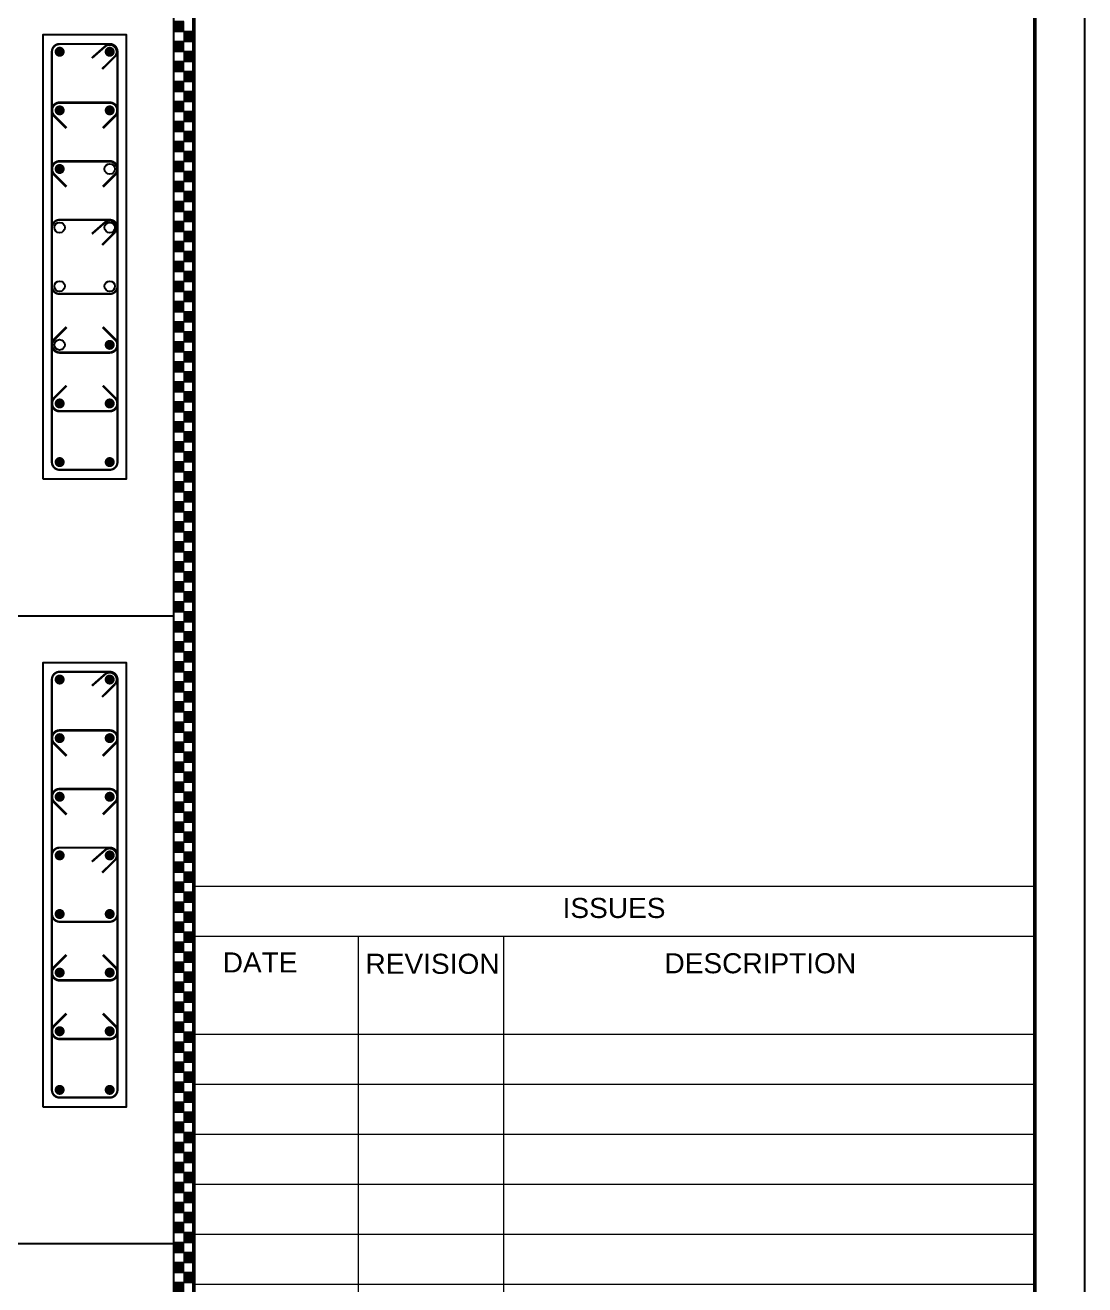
# Model space of a CAD drawing. Extents: x -200722 to 834823, y -494970 to 88783.
# Drawn here: x 410812 to 422456, y -83154 to -69310 of the extents above; entities that cross this region are included whole.
import ezdxf

# ---------------------------------------------------------------- set-up
doc = ezdxf.new("R2010")
doc.units = 0
doc.header["$LTSCALE"] = 100
doc.header["$MEASUREMENT"] = 0
doc.layers.get('0').update_dxf_attribs({"linetype": 'CONTINUOUS'})
for name, color, linetype in [('5', 4, 'CONTINUOUS'), ('COL. SHED. STEEL.', 6, 'CONTINUOUS'), ('column', 240, 'CONTINUOUS'), ('STEEL', 6, 'CONTINUOUS')]:
    doc.layers.add(name, color=color, linetype=linetype)
doc.layers.add('9_PRINT BOUNDARY_NON PRINT', color=32, linetype='CONTINUOUS', plot=False)
doc.layers.add('9_TITLE TEXT', color=7, linetype='CONTINUOUS', lineweight=20)
doc.styles.add('TITLES', font='arial.ttf')

# ---------------------------------------------------------------- blocks, each defined once
blk = doc.blocks.new('TITLE CHAIN')
at = {"layer": '9_TITLE TEXT'}
h = blk.add_hatch(color=256, dxfattribs=at)
h.dxf.hatch_style = 1
h.paths.add_polyline_path([(0, -265.62), (1, -265.62), (1, -264.62), (0, -264.62)])
h = blk.add_hatch(color=256, dxfattribs=at)
h.dxf.hatch_style = 1
h.paths.add_polyline_path([(0, -267.62), (1, -267.62), (1, -266.62), (0, -266.62)])
h = blk.add_hatch(color=256, dxfattribs=at)
h.dxf.hatch_style = 1
h.paths.add_polyline_path([(1, -266.62), (2, -266.62), (2, -265.62), (1, -265.62)])
h = blk.add_hatch(color=256, dxfattribs=at)
h.dxf.hatch_style = 1
h.paths.add_polyline_path([(1, -268.62), (2, -268.62), (2, -267.62), (1, -267.62)])
h = blk.add_hatch(color=256, dxfattribs=at)
h.dxf.hatch_style = 1
h.paths.add_polyline_path([(0, -269.62), (1, -269.62), (1, -268.62), (0, -268.62)])
h = blk.add_hatch(color=256, dxfattribs=at)
h.dxf.hatch_style = 1
h.paths.add_polyline_path([(1, -270.62), (2, -270.62), (2, -269.62), (1, -269.62)])
h = blk.add_hatch(color=256, dxfattribs=at)
h.dxf.hatch_style = 1
h.paths.add_polyline_path([(0, -271.62), (1, -271.62), (1, -270.62), (0, -270.62)])
h = blk.add_hatch(color=256, dxfattribs=at)
h.dxf.hatch_style = 1
h.paths.add_polyline_path([(1, -272.62), (2, -272.62), (2, -271.62), (1, -271.62)])
h = blk.add_hatch(color=256, dxfattribs=at)
h.dxf.hatch_style = 1
h.paths.add_polyline_path([(0, -273.62), (1, -273.62), (1, -272.62), (0, -272.62)])
h = blk.add_hatch(color=256, dxfattribs=at)
h.dxf.hatch_style = 1
h.paths.add_polyline_path([(1, -274.62), (2, -274.62), (2, -273.62), (1, -273.62)])
h = blk.add_hatch(color=256, dxfattribs=at)
h.dxf.hatch_style = 1
h.paths.add_polyline_path([(0, -275.62), (1, -275.62), (1, -274.62), (0, -274.62)])
h = blk.add_hatch(color=256, dxfattribs=at)
h.dxf.hatch_style = 1
h.paths.add_polyline_path([(1, -276.62), (2, -276.62), (2, -275.62), (1, -275.62)])
h = blk.add_hatch(color=256, dxfattribs=at)
h.dxf.hatch_style = 1
h.paths.add_polyline_path([(0, -277.62), (1, -277.62), (1, -276.62), (0, -276.62)])
h = blk.add_hatch(color=256, dxfattribs=at)
h.dxf.hatch_style = 1
h.paths.add_polyline_path([(1, -278.62), (2, -278.62), (2, -277.62), (1, -277.62)])
h = blk.add_hatch(color=256, dxfattribs=at)
h.dxf.hatch_style = 1
h.paths.add_polyline_path([(0, -279.62), (1, -279.62), (1, -278.62), (0, -278.62)])
h = blk.add_hatch(color=256, dxfattribs=at)
h.dxf.hatch_style = 1
h.paths.add_polyline_path([(0, -281.62), (1, -281.62), (1, -280.62), (0, -280.62)])
h = blk.add_hatch(color=256, dxfattribs=at)
h.dxf.hatch_style = 1
h.paths.add_polyline_path([(1, -280.62), (2, -280.62), (2, -279.62), (1, -279.62)])
h = blk.add_hatch(color=256, dxfattribs=at)
h.dxf.hatch_style = 1
h.paths.add_polyline_path([(1, -282.62), (2, -282.62), (2, -281.62), (1, -281.62)])
h = blk.add_hatch(color=256, dxfattribs=at)
h.dxf.hatch_style = 1
h.paths.add_polyline_path([(0, -283.62), (1, -283.62), (1, -282.62), (0, -282.62)])
h = blk.add_hatch(color=256, dxfattribs=at)
h.dxf.hatch_style = 1
h.paths.add_polyline_path([(1, -284.62), (2, -284.62), (2, -283.62), (1, -283.62)])
h = blk.add_hatch(color=256, dxfattribs=at)
h.dxf.hatch_style = 1
h.paths.add_polyline_path([(0, -285.62), (1, -285.62), (1, -284.62), (0, -284.62)])
h = blk.add_hatch(color=256, dxfattribs=at)
h.dxf.hatch_style = 1
h.paths.add_polyline_path([(1, -286.62), (2, -286.62), (2, -285.62), (1, -285.62)])
h = blk.add_hatch(color=256, dxfattribs=at)
h.dxf.hatch_style = 1
h.paths.add_polyline_path([(0, -287.62), (1, -287.62), (1, -286.62), (0, -286.62)])
h = blk.add_hatch(color=256, dxfattribs=at)
h.dxf.hatch_style = 1
h.paths.add_polyline_path([(1, -288.62), (2, -288.62), (2, -287.62), (1, -287.62)])
h = blk.add_hatch(color=256, dxfattribs=at)
h.dxf.hatch_style = 1
h.paths.add_polyline_path([(0, -289.62), (1, -289.62), (1, -288.62), (0, -288.62)])
h = blk.add_hatch(color=256, dxfattribs=at)
h.dxf.hatch_style = 1
h.paths.add_polyline_path([(0, -291.62), (1, -291.62), (1, -290.62), (0, -290.62)])
h = blk.add_hatch(color=256, dxfattribs=at)
h.dxf.hatch_style = 1
h.paths.add_polyline_path([(1, -290.62), (2, -290.62), (2, -289.62), (1, -289.62)])
h = blk.add_hatch(color=256, dxfattribs=at)
h.dxf.hatch_style = 1
h.paths.add_polyline_path([(1, -292.62), (2, -292.62), (2, -291.62), (1, -291.62)])
h = blk.add_hatch(color=256, dxfattribs=at)
h.dxf.hatch_style = 1
h.paths.add_polyline_path([(0, -293.62), (1, -293.62), (1, -292.62), (0, -292.62)])
h = blk.add_hatch(color=256, dxfattribs=at)
h.dxf.hatch_style = 1
h.paths.add_polyline_path([(1, -294.62), (2, -294.62), (2, -293.62), (1, -293.62)])
h = blk.add_hatch(color=256, dxfattribs=at)
h.dxf.hatch_style = 1
h.paths.add_polyline_path([(0, -295.62), (1, -295.62), (1, -294.62), (0, -294.62)])
h = blk.add_hatch(color=256, dxfattribs=at)
h.dxf.hatch_style = 1
h.paths.add_polyline_path([(1, -296.62), (2, -296.62), (2, -295.62), (1, -295.62)])
h = blk.add_hatch(color=256, dxfattribs=at)
h.dxf.hatch_style = 1
h.paths.add_polyline_path([(0, -297.62), (1, -297.62), (1, -296.62), (0, -296.62)])
h = blk.add_hatch(color=256, dxfattribs=at)
h.dxf.hatch_style = 1
h.paths.add_polyline_path([(1, -298.62), (2, -298.62), (2, -297.62), (1, -297.62)])
h = blk.add_hatch(color=256, dxfattribs=at)
h.dxf.hatch_style = 1
h.paths.add_polyline_path([(0, -299.62), (1, -299.62), (1, -298.62), (0, -298.62)])
h = blk.add_hatch(color=256, dxfattribs=at)
h.dxf.hatch_style = 1
h.paths.add_polyline_path([(0, -301.62), (1, -301.62), (1, -300.62), (0, -300.62)])
h = blk.add_hatch(color=256, dxfattribs=at)
h.dxf.hatch_style = 1
h.paths.add_polyline_path([(1, -300.62), (2, -300.62), (2, -299.62), (1, -299.62)])
h = blk.add_hatch(color=256, dxfattribs=at)
h.dxf.hatch_style = 1
h.paths.add_polyline_path([(1, -302.62), (2, -302.62), (2, -301.62), (1, -301.62)])
h = blk.add_hatch(color=256, dxfattribs=at)
h.dxf.hatch_style = 1
h.paths.add_polyline_path([(0, -303.62), (1, -303.62), (1, -302.62), (0, -302.62)])
h = blk.add_hatch(color=256, dxfattribs=at)
h.dxf.hatch_style = 1
h.paths.add_polyline_path([(1, -304.62), (2, -304.62), (2, -303.62), (1, -303.62)])
h = blk.add_hatch(color=256, dxfattribs=at)
h.dxf.hatch_style = 1
h.paths.add_polyline_path([(0, -305.62), (1, -305.62), (1, -304.62), (0, -304.62)])
h = blk.add_hatch(color=256, dxfattribs=at)
h.dxf.hatch_style = 1
h.paths.add_polyline_path([(1, -306.62), (2, -306.62), (2, -305.62), (1, -305.62)])
h = blk.add_hatch(color=256, dxfattribs=at)
h.dxf.hatch_style = 1
h.paths.add_polyline_path([(0, -307.62), (1, -307.62), (1, -306.62), (0, -306.62)])
h = blk.add_hatch(color=256, dxfattribs=at)
h.dxf.hatch_style = 1
h.paths.add_polyline_path([(1, -308.62), (2, -308.62), (2, -307.62), (1, -307.62)])
h = blk.add_hatch(color=256, dxfattribs=at)
h.dxf.hatch_style = 1
h.paths.add_polyline_path([(0, -309.62), (1, -309.62), (1, -308.62), (0, -308.62)])
h = blk.add_hatch(color=256, dxfattribs=at)
h.dxf.hatch_style = 1
h.paths.add_polyline_path([(0, -311.62), (1, -311.62), (1, -310.62), (0, -310.62)])
h = blk.add_hatch(color=256, dxfattribs=at)
h.dxf.hatch_style = 1
h.paths.add_polyline_path([(1, -310.62), (2, -310.62), (2, -309.62), (1, -309.62)])
h = blk.add_hatch(color=256, dxfattribs=at)
h.dxf.hatch_style = 1
h.paths.add_polyline_path([(1, -312.62), (2, -312.62), (2, -311.62), (1, -311.62)])
h = blk.add_hatch(color=256, dxfattribs=at)
h.dxf.hatch_style = 1
h.paths.add_polyline_path([(0, -313.62), (1, -313.62), (1, -312.62), (0, -312.62)])
h = blk.add_hatch(color=256, dxfattribs=at)
h.dxf.hatch_style = 1
h.paths.add_polyline_path([(0, -315.62), (1, -315.62), (1, -314.62), (0, -314.62)])
h = blk.add_hatch(color=256, dxfattribs=at)
h.dxf.hatch_style = 1
h.paths.add_polyline_path([(1, -314.62), (2, -314.62), (2, -313.62), (1, -313.62)])
h = blk.add_hatch(color=256, dxfattribs=at)
h.dxf.hatch_style = 1
h.paths.add_polyline_path([(1, -316.62), (2, -316.62), (2, -315.62), (1, -315.62)])
h = blk.add_hatch(color=256, dxfattribs=at)
h.dxf.hatch_style = 1
h.paths.add_polyline_path([(0, -317.62), (1, -317.62), (1, -316.62), (0, -316.62)])
h = blk.add_hatch(color=256, dxfattribs=at)
h.dxf.hatch_style = 1
h.paths.add_polyline_path([(1, -318.62), (2, -318.62), (2, -317.62), (1, -317.62)])
h = blk.add_hatch(color=256, dxfattribs=at)
h.dxf.hatch_style = 1
h.paths.add_polyline_path([(0, -319.62), (1, -319.62), (1, -318.62), (0, -318.62)])
h = blk.add_hatch(color=256, dxfattribs=at)
h.dxf.hatch_style = 1
h.paths.add_polyline_path([(1, -320.62), (2, -320.62), (2, -319.62), (1, -319.62)])
h = blk.add_hatch(color=256, dxfattribs=at)
h.dxf.hatch_style = 1
h.paths.add_polyline_path([(0, -321.62), (1, -321.62), (1, -320.62), (0, -320.62)])
h = blk.add_hatch(color=256, dxfattribs=at)
h.dxf.hatch_style = 1
h.paths.add_polyline_path([(1, -322.62), (2, -322.62), (2, -321.62), (1, -321.62)])
h = blk.add_hatch(color=256, dxfattribs=at)
h.dxf.hatch_style = 1
h.paths.add_polyline_path([(0, -323.62), (1, -323.62), (1, -322.62), (0, -322.62)])
h = blk.add_hatch(color=256, dxfattribs=at)
h.dxf.hatch_style = 1
h.paths.add_polyline_path([(0, -325.62), (1, -325.62), (1, -324.62), (0, -324.62)])
h = blk.add_hatch(color=256, dxfattribs=at)
h.dxf.hatch_style = 1
h.paths.add_polyline_path([(1, -324.62), (2, -324.62), (2, -323.62), (1, -323.62)])
h = blk.add_hatch(color=256, dxfattribs=at)
h.dxf.hatch_style = 1
h.paths.add_polyline_path([(1, -326.62), (2, -326.62), (2, -325.62), (1, -325.62)])
h = blk.add_hatch(color=256, dxfattribs=at)
h.dxf.hatch_style = 1
h.paths.add_polyline_path([(0, -327.62), (1, -327.62), (1, -326.62), (0, -326.62)])
h = blk.add_hatch(color=256, dxfattribs=at)
h.dxf.hatch_style = 1
h.paths.add_polyline_path([(1, -328.62), (2, -328.62), (2, -327.62), (1, -327.62)])
h = blk.add_hatch(color=256, dxfattribs=at)
h.dxf.hatch_style = 1
h.paths.add_polyline_path([(0, -329.62), (1, -329.62), (1, -328.62), (0, -328.62)])
h = blk.add_hatch(color=256, dxfattribs=at)
h.dxf.hatch_style = 1
h.paths.add_polyline_path([(1, -330.62), (2, -330.62), (2, -329.62), (1, -329.62)])
h = blk.add_hatch(color=256, dxfattribs=at)
h.dxf.hatch_style = 1
h.paths.add_polyline_path([(0, -331.62), (1, -331.62), (1, -330.62), (0, -330.62)])
h = blk.add_hatch(color=256, dxfattribs=at)
h.dxf.hatch_style = 1
h.paths.add_polyline_path([(1, -332.62), (2, -332.62), (2, -331.62), (1, -331.62)])
h = blk.add_hatch(color=256, dxfattribs=at)
h.dxf.hatch_style = 1
h.paths.add_polyline_path([(0, -333.62), (1, -333.62), (1, -332.62), (0, -332.62)])
h = blk.add_hatch(color=256, dxfattribs=at)
h.dxf.hatch_style = 1
h.paths.add_polyline_path([(0, -335.62), (1, -335.62), (1, -334.62), (0, -334.62)])
h = blk.add_hatch(color=256, dxfattribs=at)
h.dxf.hatch_style = 1
h.paths.add_polyline_path([(1, -334.62), (2, -334.62), (2, -333.62), (1, -333.62)])
h = blk.add_hatch(color=256, dxfattribs=at)
h.dxf.hatch_style = 1
h.paths.add_polyline_path([(1, -336.62), (2, -336.62), (2, -335.62), (1, -335.62)])
h = blk.add_hatch(color=256, dxfattribs=at)
h.dxf.hatch_style = 1
h.paths.add_polyline_path([(0, -337.62), (1, -337.62), (1, -336.62), (0, -336.62)])
h = blk.add_hatch(color=256, dxfattribs=at)
h.dxf.hatch_style = 1
h.paths.add_polyline_path([(1, -338.62), (2, -338.62), (2, -337.62), (1, -337.62)])
h = blk.add_hatch(color=256, dxfattribs=at)
h.dxf.hatch_style = 1
h.paths.add_polyline_path([(0, -339.62), (1, -339.62), (1, -338.62), (0, -338.62)])
h = blk.add_hatch(color=256, dxfattribs=at)
h.dxf.hatch_style = 1
h.paths.add_polyline_path([(1, -340.62), (2, -340.62), (2, -339.62), (1, -339.62)])
h = blk.add_hatch(color=256, dxfattribs=at)
h.dxf.hatch_style = 1
h.paths.add_polyline_path([(0, -341.62), (1, -341.62), (1, -340.62), (0, -340.62)])
h = blk.add_hatch(color=256, dxfattribs=at)
h.dxf.hatch_style = 1
h.paths.add_polyline_path([(1, -342.62), (2, -342.62), (2, -341.62), (1, -341.62)])
h = blk.add_hatch(color=256, dxfattribs=at)
h.dxf.hatch_style = 1
h.paths.add_polyline_path([(0, -343.62), (1, -343.62), (1, -342.62), (0, -342.62)])
h = blk.add_hatch(color=256, dxfattribs=at)
h.dxf.hatch_style = 1
h.paths.add_polyline_path([(0, -345.62), (1, -345.62), (1, -344.62), (0, -344.62)])
h = blk.add_hatch(color=256, dxfattribs=at)
h.dxf.hatch_style = 1
h.paths.add_polyline_path([(1, -344.62), (2, -344.62), (2, -343.62), (1, -343.62)])
h = blk.add_hatch(color=256, dxfattribs=at)
h.dxf.hatch_style = 1
h.paths.add_polyline_path([(1, -346.62), (2, -346.62), (2, -345.62), (1, -345.62)])
h = blk.add_hatch(color=256, dxfattribs=at)
h.dxf.hatch_style = 1
h.paths.add_polyline_path([(0, -347.62), (1, -347.62), (1, -346.62), (0, -346.62)])
h = blk.add_hatch(color=256, dxfattribs=at)
h.dxf.hatch_style = 1
h.paths.add_polyline_path([(0, -349.62), (1, -349.62), (1, -348.62), (0, -348.62)])
h = blk.add_hatch(color=256, dxfattribs=at)
h.dxf.hatch_style = 1
h.paths.add_polyline_path([(1, -348.62), (2, -348.62), (2, -347.62), (1, -347.62)])
h = blk.add_hatch(color=256, dxfattribs=at)
h.dxf.hatch_style = 1
h.paths.add_polyline_path([(1, -350.62), (2, -350.62), (2, -349.62), (1, -349.62)])
h = blk.add_hatch(color=256, dxfattribs=at)
h.dxf.hatch_style = 1
h.paths.add_polyline_path([(0, -351.62), (1, -351.62), (1, -350.62), (0, -350.62)])
h = blk.add_hatch(color=256, dxfattribs=at)
h.dxf.hatch_style = 1
h.paths.add_polyline_path([(1, -352.62), (2, -352.62), (2, -351.62), (1, -351.62)])
h = blk.add_hatch(color=256, dxfattribs=at)
h.dxf.hatch_style = 1
h.paths.add_polyline_path([(0, -353.62), (1, -353.62), (1, -352.62), (0, -352.62)])
h = blk.add_hatch(color=256, dxfattribs=at)
h.dxf.hatch_style = 1
h.paths.add_polyline_path([(1, -354.62), (2, -354.62), (2, -353.62), (1, -353.62)])
h = blk.add_hatch(color=256, dxfattribs=at)
h.dxf.hatch_style = 1
h.paths.add_polyline_path([(0, -355.62), (1, -355.62), (1, -354.62), (0, -354.62)])
h = blk.add_hatch(color=256, dxfattribs=at)
h.dxf.hatch_style = 1
h.paths.add_polyline_path([(1, -356.62), (2, -356.62), (2, -355.62), (1, -355.62)])
h = blk.add_hatch(color=256, dxfattribs=at)
h.dxf.hatch_style = 1
h.paths.add_polyline_path([(0, -357.62), (1, -357.62), (1, -356.62), (0, -356.62)])
h = blk.add_hatch(color=256, dxfattribs=at)
h.dxf.hatch_style = 1
h.paths.add_polyline_path([(0, -359.62), (1, -359.62), (1, -358.62), (0, -358.62)])
h = blk.add_hatch(color=256, dxfattribs=at)
h.dxf.hatch_style = 1
h.paths.add_polyline_path([(1, -358.62), (2, -358.62), (2, -357.62), (1, -357.62)])
h = blk.add_hatch(color=256, dxfattribs=at)
h.dxf.hatch_style = 1
h.paths.add_polyline_path([(1, -360.62), (2, -360.62), (2, -359.62), (1, -359.62)])
h = blk.add_hatch(color=256, dxfattribs=at)
h.dxf.hatch_style = 1
h.paths.add_polyline_path([(0, -361.62), (1, -361.62), (1, -360.62), (0, -360.62)])
h = blk.add_hatch(color=256, dxfattribs=at)
h.dxf.hatch_style = 1
h.paths.add_polyline_path([(1, -362.62), (2, -362.62), (2, -361.62), (1, -361.62)])
h = blk.add_hatch(color=256, dxfattribs=at)
h.dxf.hatch_style = 1
h.paths.add_polyline_path([(0, -363.62), (1, -363.62), (1, -362.62), (0, -362.62)])
h = blk.add_hatch(color=256, dxfattribs=at)
h.dxf.hatch_style = 1
h.paths.add_polyline_path([(1, -364.62), (2, -364.62), (2, -363.62), (1, -363.62)])
h = blk.add_hatch(color=256, dxfattribs=at)
h.dxf.hatch_style = 1
h.paths.add_polyline_path([(0, -365.62), (1, -365.62), (1, -364.62), (0, -364.62)])
h = blk.add_hatch(color=256, dxfattribs=at)
h.dxf.hatch_style = 1
h.paths.add_polyline_path([(1, -366.62), (2, -366.62), (2, -365.62), (1, -365.62)])
h = blk.add_hatch(color=256, dxfattribs=at)
h.dxf.hatch_style = 1
h.paths.add_polyline_path([(0, -367.62), (1, -367.62), (1, -366.62), (0, -366.62)])
h = blk.add_hatch(color=256, dxfattribs=at)
h.dxf.hatch_style = 1
h.paths.add_polyline_path([(0, -369.62), (1, -369.62), (1, -368.62), (0, -368.62)])
h = blk.add_hatch(color=256, dxfattribs=at)
h.dxf.hatch_style = 1
h.paths.add_polyline_path([(1, -368.62), (2, -368.62), (2, -367.62), (1, -367.62)])
h = blk.add_hatch(color=256, dxfattribs=at)
h.dxf.hatch_style = 1
h.paths.add_polyline_path([(1, -370.62), (2, -370.62), (2, -369.62), (1, -369.62)])
h = blk.add_hatch(color=256, dxfattribs=at)
h.dxf.hatch_style = 1
h.paths.add_polyline_path([(0, -371.62), (1, -371.62), (1, -370.62), (0, -370.62)])
h = blk.add_hatch(color=256, dxfattribs=at)
h.dxf.hatch_style = 1
h.paths.add_polyline_path([(1, -372.62), (2, -372.62), (2, -371.62), (1, -371.62)])
h = blk.add_hatch(color=256, dxfattribs=at)
h.dxf.hatch_style = 1
h.paths.add_polyline_path([(0, -373.62), (1, -373.62), (1, -372.62), (0, -372.62)])
h = blk.add_hatch(color=256, dxfattribs=at)
h.dxf.hatch_style = 1
h.paths.add_polyline_path([(1, -374.62), (2, -374.62), (2, -373.62), (1, -373.62)])
h = blk.add_hatch(color=256, dxfattribs=at)
h.dxf.hatch_style = 1
h.paths.add_polyline_path([(0, -375.62), (1, -375.62), (1, -374.62), (0, -374.62)])
h = blk.add_hatch(color=256, dxfattribs=at)
h.dxf.hatch_style = 1
h.paths.add_polyline_path([(1, -376.62), (2, -376.62), (2, -375.62), (1, -375.62)])
h = blk.add_hatch(color=256, dxfattribs=at)
h.dxf.hatch_style = 1
h.paths.add_polyline_path([(0, -377.62), (1, -377.62), (1, -376.62), (0, -376.62)])
h = blk.add_hatch(color=256, dxfattribs=at)
h.dxf.hatch_style = 1
h.paths.add_polyline_path([(0, -379.62), (1, -379.62), (1, -378.62), (0, -378.62)])
h = blk.add_hatch(color=256, dxfattribs=at)
h.dxf.hatch_style = 1
h.paths.add_polyline_path([(1, -378.62), (2, -378.62), (2, -377.62), (1, -377.62)])
h = blk.add_hatch(color=256, dxfattribs=at)
h.dxf.hatch_style = 1
h.paths.add_polyline_path([(1, -380.62), (2, -380.62), (2, -379.62), (1, -379.62)])
h = blk.add_hatch(color=256, dxfattribs=at)
h.dxf.hatch_style = 1
h.paths.add_polyline_path([(0, -381.62), (1, -381.62), (1, -380.62), (0, -380.62)])
h = blk.add_hatch(color=256, dxfattribs=at)
h.dxf.hatch_style = 1
h.paths.add_polyline_path([(1, -382.62), (2, -382.62), (2, -381.62), (1, -381.62)])
h = blk.add_hatch(color=256, dxfattribs=at)
h.dxf.hatch_style = 1
h.paths.add_polyline_path([(0, -383.62), (1, -383.62), (1, -382.62), (0, -382.62)])
h = blk.add_hatch(color=256, dxfattribs=at)
h.dxf.hatch_style = 1
h.paths.add_polyline_path([(1, -384.62), (2, -384.62), (2, -383.62), (1, -383.62)])
h = blk.add_hatch(color=256, dxfattribs=at)
h.dxf.hatch_style = 1
h.paths.add_polyline_path([(0, -385.62), (1, -385.62), (1, -384.62), (0, -384.62)])
h = blk.add_hatch(color=256, dxfattribs=at)
h.dxf.hatch_style = 1
h.paths.add_polyline_path([(1, -386.62), (2, -386.62), (2, -385.62), (1, -385.62)])
h = blk.add_hatch(color=256, dxfattribs=at)
h.dxf.hatch_style = 1
h.paths.add_polyline_path([(0, -387.62), (1, -387.62), (1, -386.62), (0, -386.62)])
h = blk.add_hatch(color=256, dxfattribs=at)
h.dxf.hatch_style = 1
h.paths.add_polyline_path([(1, -388.62), (2, -388.62), (2, -387.62), (1, -387.62)])
h = blk.add_hatch(color=256, dxfattribs=at)
h.dxf.hatch_style = 1
h.paths.add_polyline_path([(0, -389.62), (1, -389.62), (1, -388.62), (0, -388.62)])
h = blk.add_hatch(color=256, dxfattribs=at)
h.dxf.hatch_style = 1
h.paths.add_polyline_path([(1, -390.62), (2, -390.62), (2, -389.62), (1, -389.62)])
h = blk.add_hatch(color=256, dxfattribs=at)
h.dxf.hatch_style = 1
h.paths.add_polyline_path([(0, -391.62), (1, -391.62), (1, -390.62), (0, -390.62)])
for p, q in [((0, -584), (0, 0)), ((2, -584), (2, 0))]:
    blk.add_line(p, q, dxfattribs=at)
for points in [[(0, -265.62), (1, -265.62), (1, -264.62), (0, -264.62)], [(0, -267.62), (1, -267.62), (1, -266.62), (0, -266.62)], [(1, -266.62), (2, -266.62), (2, -265.62), (1, -265.62)], [(1, -268.62), (2, -268.62), (2, -267.62), (1, -267.62)], [(0, -269.62), (1, -269.62), (1, -268.62), (0, -268.62)], [(1, -270.62), (2, -270.62), (2, -269.62), (1, -269.62)], [(0, -271.62), (1, -271.62), (1, -270.62), (0, -270.62)], [(1, -272.62), (2, -272.62), (2, -271.62), (1, -271.62)], [(0, -273.62), (1, -273.62), (1, -272.62), (0, -272.62)], [(1, -274.62), (2, -274.62), (2, -273.62), (1, -273.62)], [(0, -275.62), (1, -275.62), (1, -274.62), (0, -274.62)], [(1, -276.62), (2, -276.62), (2, -275.62), (1, -275.62)], [(0, -277.62), (1, -277.62), (1, -276.62), (0, -276.62)], [(1, -278.62), (2, -278.62), (2, -277.62), (1, -277.62)], [(0, -279.62), (1, -279.62), (1, -278.62), (0, -278.62)], [(0, -281.62), (1, -281.62), (1, -280.62), (0, -280.62)], [(1, -280.62), (2, -280.62), (2, -279.62), (1, -279.62)], [(1, -282.62), (2, -282.62), (2, -281.62), (1, -281.62)], [(0, -283.62), (1, -283.62), (1, -282.62), (0, -282.62)], [(1, -284.62), (2, -284.62), (2, -283.62), (1, -283.62)], [(0, -285.62), (1, -285.62), (1, -284.62), (0, -284.62)], [(1, -286.62), (2, -286.62), (2, -285.62), (1, -285.62)], [(0, -287.62), (1, -287.62), (1, -286.62), (0, -286.62)], [(1, -288.62), (2, -288.62), (2, -287.62), (1, -287.62)], [(0, -289.62), (1, -289.62), (1, -288.62), (0, -288.62)], [(0, -291.62), (1, -291.62), (1, -290.62), (0, -290.62)], [(1, -290.62), (2, -290.62), (2, -289.62), (1, -289.62)], [(1, -292.62), (2, -292.62), (2, -291.62), (1, -291.62)], [(0, -293.62), (1, -293.62), (1, -292.62), (0, -292.62)], [(1, -294.62), (2, -294.62), (2, -293.62), (1, -293.62)], [(0, -295.62), (1, -295.62), (1, -294.62), (0, -294.62)], [(1, -296.62), (2, -296.62), (2, -295.62), (1, -295.62)], [(0, -297.62), (1, -297.62), (1, -296.62), (0, -296.62)], [(1, -298.62), (2, -298.62), (2, -297.62), (1, -297.62)], [(0, -299.62), (1, -299.62), (1, -298.62), (0, -298.62)], [(0, -301.62), (1, -301.62), (1, -300.62), (0, -300.62)], [(1, -300.62), (2, -300.62), (2, -299.62), (1, -299.62)], [(1, -302.62), (2, -302.62), (2, -301.62), (1, -301.62)], [(0, -303.62), (1, -303.62), (1, -302.62), (0, -302.62)], [(1, -304.62), (2, -304.62), (2, -303.62), (1, -303.62)], [(0, -305.62), (1, -305.62), (1, -304.62), (0, -304.62)], [(1, -306.62), (2, -306.62), (2, -305.62), (1, -305.62)], [(0, -307.62), (1, -307.62), (1, -306.62), (0, -306.62)], [(1, -308.62), (2, -308.62), (2, -307.62), (1, -307.62)], [(0, -309.62), (1, -309.62), (1, -308.62), (0, -308.62)], [(0, -311.62), (1, -311.62), (1, -310.62), (0, -310.62)], [(1, -310.62), (2, -310.62), (2, -309.62), (1, -309.62)], [(1, -312.62), (2, -312.62), (2, -311.62), (1, -311.62)], [(0, -313.62), (1, -313.62), (1, -312.62), (0, -312.62)], [(0, -315.62), (1, -315.62), (1, -314.62), (0, -314.62)], [(1, -314.62), (2, -314.62), (2, -313.62), (1, -313.62)], [(1, -316.62), (2, -316.62), (2, -315.62), (1, -315.62)], [(0, -317.62), (1, -317.62), (1, -316.62), (0, -316.62)], [(1, -318.62), (2, -318.62), (2, -317.62), (1, -317.62)], [(0, -319.62), (1, -319.62), (1, -318.62), (0, -318.62)], [(1, -320.62), (2, -320.62), (2, -319.62), (1, -319.62)], [(0, -321.62), (1, -321.62), (1, -320.62), (0, -320.62)], [(1, -322.62), (2, -322.62), (2, -321.62), (1, -321.62)], [(0, -323.62), (1, -323.62), (1, -322.62), (0, -322.62)], [(0, -325.62), (1, -325.62), (1, -324.62), (0, -324.62)], [(1, -324.62), (2, -324.62), (2, -323.62), (1, -323.62)], [(1, -326.62), (2, -326.62), (2, -325.62), (1, -325.62)], [(0, -327.62), (1, -327.62), (1, -326.62), (0, -326.62)], [(1, -328.62), (2, -328.62), (2, -327.62), (1, -327.62)], [(0, -329.62), (1, -329.62), (1, -328.62), (0, -328.62)], [(1, -330.62), (2, -330.62), (2, -329.62), (1, -329.62)], [(0, -331.62), (1, -331.62), (1, -330.62), (0, -330.62)], [(1, -332.62), (2, -332.62), (2, -331.62), (1, -331.62)], [(0, -333.62), (1, -333.62), (1, -332.62), (0, -332.62)], [(0, -335.62), (1, -335.62), (1, -334.62), (0, -334.62)], [(1, -334.62), (2, -334.62), (2, -333.62), (1, -333.62)], [(1, -336.62), (2, -336.62), (2, -335.62), (1, -335.62)], [(0, -337.62), (1, -337.62), (1, -336.62), (0, -336.62)], [(1, -338.62), (2, -338.62), (2, -337.62), (1, -337.62)], [(0, -339.62), (1, -339.62), (1, -338.62), (0, -338.62)], [(1, -340.62), (2, -340.62), (2, -339.62), (1, -339.62)], [(0, -341.62), (1, -341.62), (1, -340.62), (0, -340.62)], [(1, -342.62), (2, -342.62), (2, -341.62), (1, -341.62)], [(0, -343.62), (1, -343.62), (1, -342.62), (0, -342.62)], [(0, -345.62), (1, -345.62), (1, -344.62), (0, -344.62)], [(1, -344.62), (2, -344.62), (2, -343.62), (1, -343.62)], [(1, -346.62), (2, -346.62), (2, -345.62), (1, -345.62)], [(0, -347.62), (1, -347.62), (1, -346.62), (0, -346.62)], [(0, -349.62), (1, -349.62), (1, -348.62), (0, -348.62)], [(1, -348.62), (2, -348.62), (2, -347.62), (1, -347.62)], [(1, -350.62), (2, -350.62), (2, -349.62), (1, -349.62)], [(0, -351.62), (1, -351.62), (1, -350.62), (0, -350.62)], [(1, -352.62), (2, -352.62), (2, -351.62), (1, -351.62)], [(0, -353.62), (1, -353.62), (1, -352.62), (0, -352.62)], [(1, -354.62), (2, -354.62), (2, -353.62), (1, -353.62)], [(0, -355.62), (1, -355.62), (1, -354.62), (0, -354.62)], [(1, -356.62), (2, -356.62), (2, -355.62), (1, -355.62)], [(0, -357.62), (1, -357.62), (1, -356.62), (0, -356.62)], [(0, -359.62), (1, -359.62), (1, -358.62), (0, -358.62)], [(1, -358.62), (2, -358.62), (2, -357.62), (1, -357.62)], [(1, -360.62), (2, -360.62), (2, -359.62), (1, -359.62)], [(0, -361.62), (1, -361.62), (1, -360.62), (0, -360.62)], [(1, -362.62), (2, -362.62), (2, -361.62), (1, -361.62)], [(0, -363.62), (1, -363.62), (1, -362.62), (0, -362.62)], [(1, -364.62), (2, -364.62), (2, -363.62), (1, -363.62)], [(0, -365.62), (1, -365.62), (1, -364.62), (0, -364.62)], [(1, -366.62), (2, -366.62), (2, -365.62), (1, -365.62)], [(0, -367.62), (1, -367.62), (1, -366.62), (0, -366.62)], [(0, -369.62), (1, -369.62), (1, -368.62), (0, -368.62)], [(1, -368.62), (2, -368.62), (2, -367.62), (1, -367.62)], [(1, -370.62), (2, -370.62), (2, -369.62), (1, -369.62)], [(0, -371.62), (1, -371.62), (1, -370.62), (0, -370.62)], [(1, -372.62), (2, -372.62), (2, -371.62), (1, -371.62)], [(0, -373.62), (1, -373.62), (1, -372.62), (0, -372.62)], [(1, -374.62), (2, -374.62), (2, -373.62), (1, -373.62)], [(0, -375.62), (1, -375.62), (1, -374.62), (0, -374.62)], [(1, -376.62), (2, -376.62), (2, -375.62), (1, -375.62)], [(0, -377.62), (1, -377.62), (1, -376.62), (0, -376.62)], [(0, -379.62), (1, -379.62), (1, -378.62), (0, -378.62)], [(1, -378.62), (2, -378.62), (2, -377.62), (1, -377.62)], [(1, -380.62), (2, -380.62), (2, -379.62), (1, -379.62)], [(0, -381.62), (1, -381.62), (1, -380.62), (0, -380.62)], [(1, -382.62), (2, -382.62), (2, -381.62), (1, -381.62)], [(0, -383.62), (1, -383.62), (1, -382.62), (0, -382.62)], [(1, -384.62), (2, -384.62), (2, -383.62), (1, -383.62)], [(0, -385.62), (1, -385.62), (1, -384.62), (0, -384.62)], [(1, -386.62), (2, -386.62), (2, -385.62), (1, -385.62)], [(0, -387.62), (1, -387.62), (1, -386.62), (0, -386.62)], [(1, -388.62), (2, -388.62), (2, -387.62), (1, -387.62)], [(0, -389.62), (1, -389.62), (1, -388.62), (0, -388.62)], [(1, -390.62), (2, -390.62), (2, -389.62), (1, -389.62)], [(0, -391.62), (1, -391.62), (1, -390.62), (0, -390.62)]]:
    blk.add_lwpolyline(points, close=True, dxfattribs=at)

msp = doc.modelspace()

# ---------------------------------------------------------------- linework, layer by layer
at = {"color": 18, "true_color": 0x000000}
msp.add_lwpolyline([(330496.4, -104400.4), (421906.4, -104400.4), (421906.4, -40160.4), (330496.4, -40160.4)], close=True, dxfattribs=at)
at = {"layer": '5', "color": 7, "lineweight": -2}
for p, q in [((412446.4, -104400.4), (412446.4, -55100.4)), ((330496.4, -75800.4), (412446.4, -75800.4)), ((330496.4, -82700.4), (412446.4, -82700.4))]:
    msp.add_line(p, q, dxfattribs=at)
at = {"layer": '9_PRINT BOUNDARY_NON PRINT', "color": 18, "true_color": 0x000000}
msp.add_lwpolyline([(329946.4, -104950.4), (422456.4, -104950.4), (422456.4, -39610.4), (329946.4, -39610.4)], close=True, dxfattribs=at)
at = {"layer": '9_TITLE TEXT', "color": 18, "true_color": 0x000000}
for p, q in [((412446.4, -103699.1), (412446.4, -40160.4)), ((414470, -79322.4), (414470, -83697.8)), ((416068.9, -79322.4), (416068.9, -83697.8))]:
    msp.add_line(p, q, dxfattribs=at)
at = {"layer": '9_TITLE TEXT', "color": 18, "lineweight": 50, "true_color": 0x000000}
msp.add_lwpolyline([(421906.4, -104400.4), (412666.4, -104400.4), (412666.4, -40160.4), (421906.4, -40160.4)], close=True, dxfattribs=at)
at = {"layer": '9_TITLE TEXT', "color": 18, "true_color": 0x000000}
for points in [[(421906.4, -40160.4), (421906.4, -104400.4)], [(412666.4, -78772.4), (421906.5, -78772.4)], [(412666.4, -79322.4), (421906.5, -79322.4)], [(412666.4, -80397.8), (421906.5, -80397.8)], [(412666.4, -80947.8), (421906.5, -80947.8)], [(412666.4, -81497.8), (421906.5, -81497.8)], [(412666.2, -82047.8), (421906.4, -82047.8)], [(412666.4, -82597.8), (421906.5, -82597.8)], [(412666.4, -83147.8), (421906.5, -83147.8)]]:
    msp.add_lwpolyline(points, dxfattribs=at)
at = {"layer": 'COL. SHED. STEEL.', "color": 140, "linetype": 'Continuous', "const_width": 25}
for points in [[(411190.6, -72263.9), (411740.6, -72263.9, 0.4142136), (411825.6, -72178.9), (411825.6, -71534.6, 0.4142136), (411740.6, -71449.6), (411190.6, -71449.6, 0.4142136), (411105.6, -71534.6), (411105.6, -72178.9, 0.4142136)], [(411190.6, -79163.9), (411740.6, -79163.9, 0.4142136), (411825.6, -79078.9), (411825.6, -78434.6, 0.4142136), (411740.6, -78349.6), (411190.6, -78349.6, 0.4142136), (411105.6, -78434.6), (411105.6, -79078.9, 0.4142136)]]:
    msp.add_lwpolyline(points, format="xyb", close=True, dxfattribs=at)
for points in [[(411657.4, -71725.5), (411799.5, -71584.8, 0.9275277), (411689.9, -71476.2), (411544.8, -71603.5)], [(411657.4, -78625.5), (411799.5, -78484.8, 0.9275277), (411689.9, -78376.2), (411544.8, -78503.5)]]:
    msp.add_lwpolyline(points, format="xyb", dxfattribs=at)
at = {"layer": 'column', "color": 4, "linetype": 'Continuous'}
for points in [[(411005.6, -74296.8), (411925.6, -74296.8), (411925.6, -69416.8), (411005.6, -69416.8)], [(411005.6, -81196.8), (411925.6, -81196.8), (411925.6, -76316.8), (411005.6, -76316.8)]]:
    msp.add_lwpolyline(points, close=True, dxfattribs=at)
at = {"layer": 'STEEL', "color": 18, "true_color": 0x000000, "const_width": 25}
for points in [[(411190.6, -74196.8), (411740.6, -74196.8, 0.4142136), (411825.6, -74111.8), (411825.6, -69601.8, 0.4142136), (411740.6, -69516.8), (411190.6, -69516.8, 0.4142136), (411105.6, -69601.8), (411105.6, -74111.8, 0.4142136)], [(411190.6, -81096.8), (411740.6, -81096.8, 0.4142136), (411825.6, -81011.8), (411825.6, -76501.8, 0.4142136), (411740.6, -76416.8), (411190.6, -76416.8, 0.4142136), (411105.6, -76501.8), (411105.6, -81011.8, 0.4142136)]]:
    msp.add_lwpolyline(points, format="xyb", close=True, dxfattribs=at)
at = {"layer": 'STEEL', "color": 18, "linetype": 'Continuous', "true_color": 0x000000, "const_width": 55}
for points in [[(411190.6, -69574.3, -1), (411190.6, -69629.3, -1)], [(411740.6, -69574.3, 1), (411740.6, -69629.3, 1)], [(411190.6, -70273.5, 1), (411190.6, -70218.5, 1)], [(411740.6, -70273.5, -1), (411740.6, -70218.5, -1)], [(411190.6, -70917.8, 1), (411190.6, -70862.8, 1)], [(411740.6, -72850.7, -1), (411740.6, -72795.7, -1)], [(411190.6, -73495, 1), (411190.6, -73440, 1)], [(411740.6, -73495, -1), (411740.6, -73440, -1)], [(411190.6, -74139.3, 1), (411190.6, -74084.3, 1)], [(411740.6, -74139.3, -1), (411740.6, -74084.3, -1)], [(411190.6, -76474.3, -1), (411190.6, -76529.3, -1)], [(411740.6, -76474.3, 1), (411740.6, -76529.3, 1)], [(411190.6, -77173.5, 1), (411190.6, -77118.5, 1)], [(411740.6, -77173.5, -1), (411740.6, -77118.5, -1)], [(411190.6, -77817.8, 1), (411190.6, -77762.8, 1)], [(411740.6, -77817.8, -1), (411740.6, -77762.8, -1)], [(411190.6, -78462.1, 1), (411190.6, -78407.1, 1)], [(411740.6, -78462.1, -1), (411740.6, -78407.1, -1)], [(411190.6, -79106.4, 1), (411190.6, -79051.4, 1)], [(411740.6, -79106.4, -1), (411740.6, -79051.4, -1)], [(411190.6, -79750.7, 1), (411190.6, -79695.7, 1)], [(411740.6, -79750.7, -1), (411740.6, -79695.7, -1)], [(411190.6, -80395, 1), (411190.6, -80340, 1)], [(411740.6, -80395, -1), (411740.6, -80340, -1)], [(411190.6, -81039.3, 1), (411190.6, -80984.3, 1)], [(411740.6, -81039.3, -1), (411740.6, -80984.3, -1)]]:
    msp.add_lwpolyline(points, format="xyb", close=True, dxfattribs=at)
at = {"layer": 'STEEL', "color": 18, "true_color": 0x000000, "const_width": 25}
for points in [[(411657.4, -69792.6), (411799.5, -69651.9, 0.9275277), (411689.9, -69543.3), (411544.8, -69670.7)], [(411657.4, -76692.6), (411799.5, -76551.9, 0.9275277), (411689.9, -76443.3), (411544.8, -76570.7)]]:
    msp.add_lwpolyline(points, format="xyb", dxfattribs=at)
at = {"layer": 'STEEL', "color": 40}
for points in [[(411265.5, -70441.2, 28, 28, 0), (411130.5, -70306.1, 28, 28, -0.6681786), (411190.6, -70161, 28, 28, 0), (411740.6, -70161, 28, 28, -0.6681786), (411800.7, -70306.1, 28, 28, 0), (411665.6, -70441.2, 0, 0, 0)], [(411265.5, -71085.5, 28, 28, 0), (411130.5, -70950.4, 28, 28, -0.6681786), (411190.6, -70805.3, 28, 28, 0), (411740.6, -70805.3, 28, 28, -0.6681786), (411800.7, -70950.4, 28, 28, 0), (411665.6, -71085.5, 0, 0, 0)], [(411265.5, -72628, 28, 28, 0), (411130.5, -72763.1, 28, 28, 0.6681786), (411190.6, -72908.2, 28, 28, 0), (411740.6, -72908.2, 28, 28, 0.6681786), (411800.7, -72763.1, 28, 28, 0), (411665.6, -72628, 0, 0, 0)], [(411265.5, -73272.3, 28, 28, 0), (411130.5, -73407.4, 28, 28, 0.6681786), (411190.6, -73552.5, 28, 28, 0), (411740.6, -73552.5, 28, 28, 0.6681786), (411800.7, -73407.4, 28, 28, 0), (411665.6, -73272.3, 0, 0, 0)], [(411265.5, -77341.2, 28, 28, 0), (411130.5, -77206.1, 28, 28, -0.6681786), (411190.6, -77061, 28, 28, 0), (411740.6, -77061, 28, 28, -0.6681786), (411800.7, -77206.1, 28, 28, 0), (411665.6, -77341.2, 0, 0, 0)], [(411265.5, -77985.5, 28, 28, 0), (411130.5, -77850.4, 28, 28, -0.6681786), (411190.6, -77705.3, 28, 28, 0), (411740.6, -77705.3, 28, 28, -0.6681786), (411800.7, -77850.4, 28, 28, 0), (411665.6, -77985.5, 0, 0, 0)], [(411265.5, -79528, 28, 28, 0), (411130.5, -79663.1, 28, 28, 0.6681786), (411190.6, -79808.2, 28, 28, 0), (411740.6, -79808.2, 28, 28, 0.6681786), (411800.7, -79663.1, 28, 28, 0), (411665.6, -79528, 0, 0, 0)], [(411265.5, -80172.3, 28, 28, 0), (411130.5, -80307.4, 28, 28, 0.6681786), (411190.6, -80452.5, 28, 28, 0), (411740.6, -80452.5, 28, 28, 0.6681786), (411800.7, -80307.4, 28, 28, 0), (411665.6, -80172.3, 0, 0, 0)]]:
    msp.add_lwpolyline(points, format="xyseb", dxfattribs=at)
at = {"layer": 'STEEL', "color": 0}
for centre in [(411740.6, -70890.3), (411190.6, -71534.6), (411740.6, -71534.6), (411190.6, -72178.9), (411740.6, -72178.9), (411190.6, -72823.2)]:
    msp.add_circle(centre, 57, dxfattribs=at)

# ---------------------------------------------------------------- block references
at = {"color": 18, "true_color": 0x000000, "xscale": 110, "yscale": 110, "zscale": 110}
msp.add_blockref('TITLE CHAIN', (412446.4, -40160.4), dxfattribs=at)

# ---------------------------------------------------------------- texts
at = {"layer": '9_TITLE TEXT', "color": 18, "linetype": 'ByBlock', "true_color": 0x000000, "width": 3142.475, "attachment_point": 1, "style": 'TITLES'}
for s, insert, char_height in [('ISSUES', (416717.9, -78902.2), 220.63), ('DATE', (412982.3, -79500.6), 220.63), ('REVISION', (414551.9, -79515.7), 220.63), ('DESCRIPTION', (417837.2, -79509.7), 220.632)]:
    msp.add_mtext(s, dxfattribs=dict(at, insert=insert, char_height=char_height))

doc.saveas('drawing.dxf')
